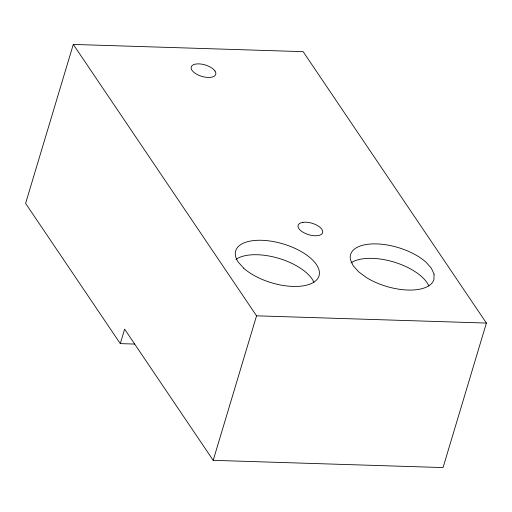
<?xml version="1.0" encoding="UTF-8"?>
<svg xmlns="http://www.w3.org/2000/svg" width="512" height="512" viewBox="0 0 512 512"><rect width="100%" height="100%" fill="white"/><g stroke="black" fill="none" stroke-linecap="round" stroke-linejoin="round"><path stroke-width="0.77" d="M120.282 343.616L124.621 329.165L213.197 460.339L443.046 467.578L486.4 323.066L303.142 51.661L73.293 44.422L25.6 203.386L120.282 343.616L134.65 344.064M213.197 460.339L256.55 315.827L73.293 44.422M256.55 315.827L486.4 323.066M350.899 262.963A43.494 20.282 16.7 0 1 393.389 261.882A43.494 20.282 16.7 0 1 428.87 285.984M235.974 259.347A43.494 20.282 16.7 0 1 278.464 258.259A43.494 20.282 16.7 0 1 313.946 282.368M434.061 274.131L433.914 279.571A43.494 20.282 16.7 0 1 366.234 277.44L358.573 271.757L353.21 265.741L350.509 259.814A43.494 20.282 16.7 0 1 376.71 243.904A43.494 20.282 16.7 0 1 425.997 262.189L431.36 268.205L434.061 274.131M302.989 222.33L300.672 222.918A12.794 5.965 16.7 0 0 307.552 234.33A12.794 5.965 16.7 0 0 322.502 230.509A12.794 5.965 16.7 0 0 302.989 222.33M214.982 71.021L213.402 69.254A12.794 5.965 16.7 0 0 197.446 63.885A12.794 5.965 16.7 0 0 191.994 70.298L193.574 72.064A12.794 5.965 16.7 0 0 209.53 77.434A12.794 5.965 16.7 0 0 214.982 71.021M243.648 268.141L238.285 262.125A43.494 20.282 16.7 0 1 279.757 242.97A43.494 20.282 16.7 0 1 314.413 281.818A43.494 20.282 16.7 0 1 243.648 268.141"/></g></svg>
